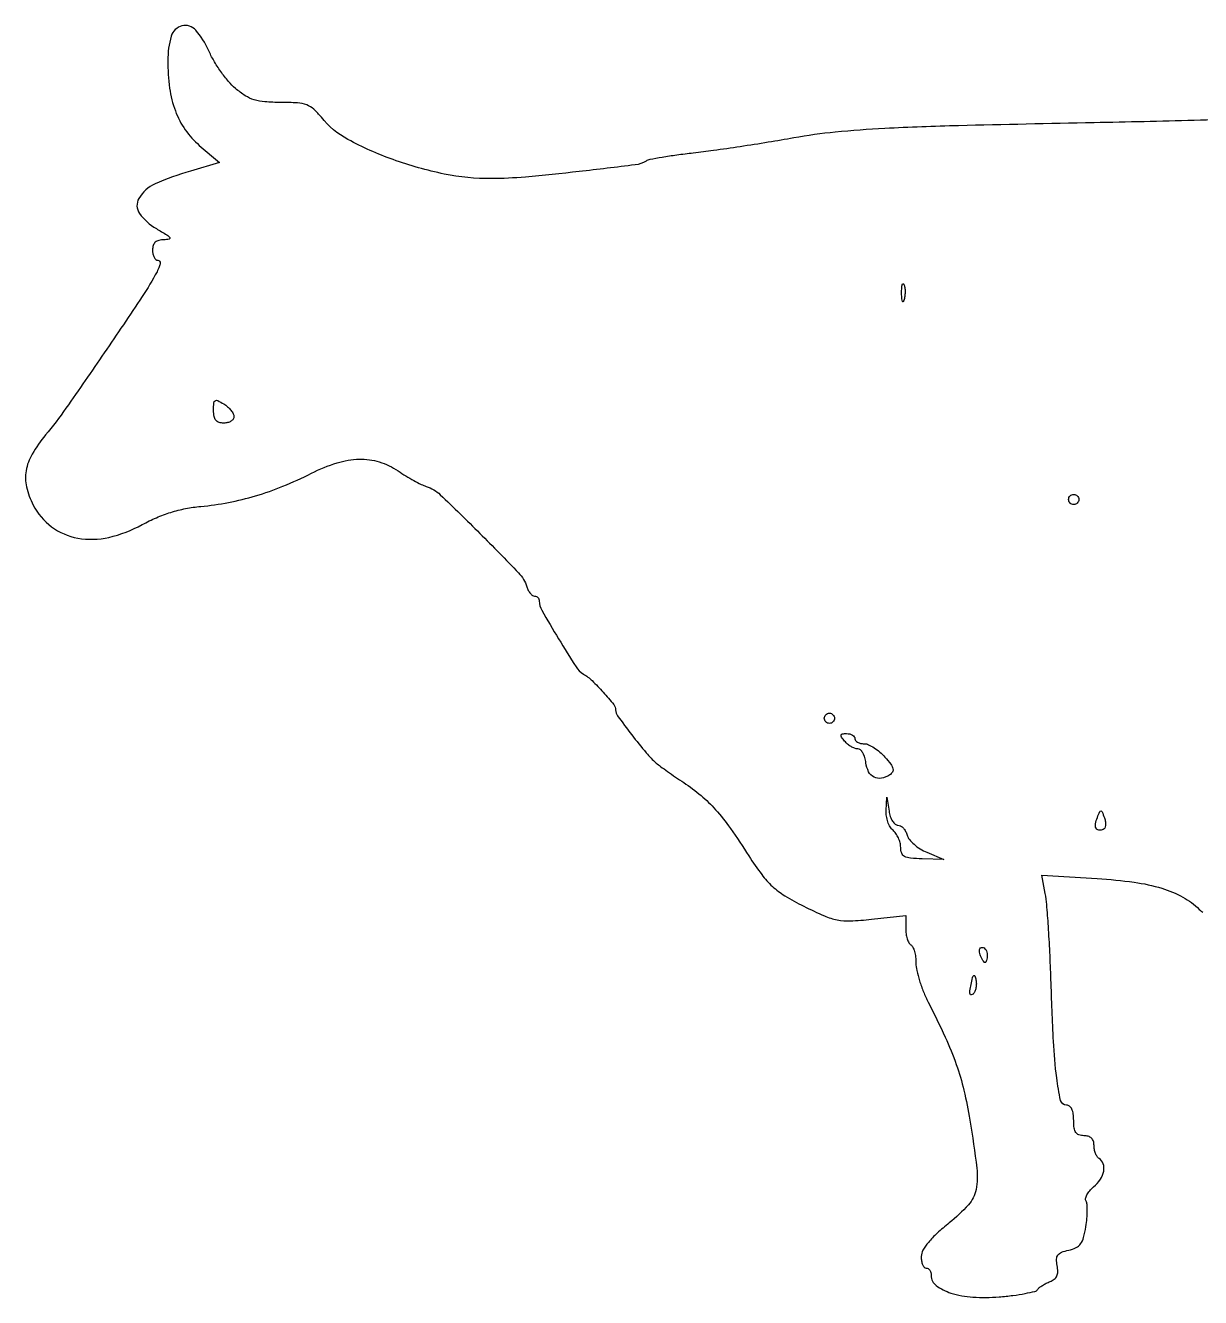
# Model space of a CAD drawing. Extents: x 0 to 462, y 0 to 252.
# Drawn here: x 0 to 230.9, y 0.2 to 250.1 of the extents above; entities that cross this region are included whole.
import ezdxf

# ---------------------------------------------------------------- set-up
doc = ezdxf.new("R2010")
doc.units = 0

msp = doc.modelspace()

# ---------------------------------------------------------------- linework, layer by layer
msp.add_lwpolyline([(249.421875, 232.106542, -0.002105), (229.652343, 231.470861, -0.002145), (210, 231.006137, 0.001222), (183.387437, 230.425945, 0.006554), (168.890736, 229.884235, 0.01198), (159.166343, 229.159242, 0.019725), (151, 228.026577, -0.003928), (145.99405, 227.170315, -0.002924), (140.456113, 226.300983, -0.002955), (135.223558, 225.542507, -0.006695), (131.254851, 225.045219, 0.005788), (128.021508, 224.64603, 0.007986), (125.129409, 224.207794, 0.005375), (122.725498, 223.777537, 0.091685), (121.980575, 223.487995, -0.108128), (119.828605, 222.731229, -0.002393), (108.820528, 221.426788, -0.005777), (98.269128, 220.350969, -0.021203), (91.563889, 220.031192, -0.051731), (82.333705, 220.93974, -0.036271), (72.269961, 223.768314, -0.036675), (63.399635, 227.727674, -0.101526), (58.177522, 232.08616, 0.03992), (56.67785, 233.687141, 0.097484), (55.301404, 234.519553, 0.072284), (53.466907, 234.901438, 0.015128), (50.177522, 235.002346, -0.018612), (47.050371, 235.120085, -0.05643), (44.961592, 235.516587, -0.067159), (43.219937, 236.324747, -0.035168), (41.29801, 237.752346, -0.040722), (39.920303, 239.144409, -0.020945), (38.421256, 241.088189, -0.020672), (37.036981, 243.230316, -0.029263), (36.001216, 245.25, 0.075765), (33.485786, 249.203994, 0.281811), (30.788153, 250.049083, 0.26627), (28.683684, 248.023699, 0.07114), (28, 243.24282, 0.033777), (28.367874, 237.803421, 0.05524), (29.489362, 233.325972, 0.063045), (31.418425, 229.636075, 0.063889), (34.198802, 226.561828), (38.144965, 223.184059), (32.432605, 221.523431, 0.034186), (25.491203, 218.979738, 0.155559), (22.319423, 216.151262, 0.298344), (22.455241, 213.198638, 0.1053), (25.75, 210.219527, -0.006194), (27.816706, 208.987167, -0.105785), (28.385843, 208.445295, -0.535232), (28.259186, 208.13158, -0.048538), (27.25, 208.022971, 0.056808), (26.227437, 207.895828, 0.124416), (25.534121, 207.530678, 0.136187), (25.135531, 206.905759, 0.074402), (25, 206, 0.049786), (25.076395, 205.234667, 0.069773), (25.304085, 204.5875, 0.089931), (25.639978, 204.152017, 0.185695), (26.035184, 204, -0.237025), (26.376584, 203.828525, -0.178836), (26.496803, 203.419619, -0.079775), (26.335991, 202.724041, -0.024885), (25.881978, 201.75, -0.025515), (22.974382, 196.865684, -0.002676), (15.531733, 185.829359, -0.003003), (8.000023, 174.930068, -0.019872), (3.992942, 169.663638, 0.039444), (1.35476, 165.899532, 0.089394), (0.153218, 162.64988, 0.10167), (0.238808, 159.457217, 0.06203), (1.548549, 155.906118, 0.11366), (5.183478, 151.621961, 0.116318), (10.296553, 149.4042, 0.101484), (16.439991, 149.55548, 0.069317), (22.982184, 152.057716, -0.024348), (25.765319, 153.419453, -0.026315), (28.597422, 154.465243, -0.026578), (31.497073, 155.19938, -0.025931), (34.482184, 155.629116, 0.024964), (39.919005, 156.401083, 0.025005), (45.248807, 157.710815, 0.023942), (50.629767, 159.607218, 0.019239), (56.221483, 162.13918, -0.038767), (61.254074, 164.18532, -0.070521), (65.62215, 164.92551, -0.082202), (69.551801, 164.383815, -0.073937), (73.257331, 162.600117, 0.012304), (74.757987, 161.634801, 0.011403), (76.342393, 160.718747, 0.011471), (77.78919, 159.968349, 0.037065), (78.793626, 159.5655, -0.114461), (81.540553, 157.936557, -0.005352), (89.313601, 150.340345, -0.005339), (96.923973, 142.57817, -0.11488), (98.550773, 139.84003, 0.043153), (98.843133, 139.135972, 0.052425), (99.237179, 138.540509, 0.061163), (99.667864, 138.131756, 0.160636), (100.067388, 138, -0.100551), (100.423288, 137.927697, -0.098288), (100.726045, 137.721988, -0.097581), (100.928853, 137.414789, -0.097546), (101, 137.053576, 0.130783), (101.481115, 135.245676, 0.00583), (104.789769, 129.622455, 0.00629), (108.212863, 124.114684, 0.116234), (109.676136, 122.693788, -0.057023), (111.363714, 121.402343, -0.017949), (113.574437, 119.112317, -0.012442), (115.624117, 116.713155, -0.172203), (116, 115.654123, 0.158591), (116.378577, 114.49058, 0.005926), (119.163511, 110.757742, 0.010974), (122.001525, 107.210477, 0.042475), (123.984539, 105.212426, 0.016853), (124.817314, 104.551876, 0.004438), (126.194163, 103.552212, 0.0045), (127.782513, 102.441795, 0.004605), (129.378569, 101.368719, -0.029843), (132.772915, 98.828942, -0.035654), (135.631083, 96.039004, -0.028153), (138.538819, 92.368111, -0.010727), (142.182852, 86.951042, 0.017194), (144.711148, 83.29555, 0.047587), (146.805517, 80.976734, 0.049229), (149.259311, 79.139336, 0.019453), (152.95232, 77.095615, 0.012589), (157.025376, 75.171264, 0.056147), (159.543417, 74.381238, 0.059482), (162.105744, 74.193806, 0.015221), (166.258775, 74.51107), (173, 75.232994), (173, 72.675514, 0.035972), (173.073786, 71.651237, 0.040335), (173.29375, 70.687746, 0.044244), (173.61525, 69.913348, 0.134626), (174, 69.5, -0.147076), (174.385618, 69.064885, -0.040154), (174.70625, 68.194193, -0.036964), (174.926396, 67.100759, -0.031206), (175, 65.922577, 0.055947), (175.16395, 64.461937, 0.02021), (175.70973, 62.442603, 0.019749), (176.491232, 60.260286, 0.02219), (177.416101, 58.231594, -0.01022), (180.749644, 51.360074, -0.022878), (182.931067, 45.984355, -0.026226), (184.430348, 40.910252, -0.018485), (185.60007, 35.076842, -0.008993), (186.965706, 25.58842, -0.080882), (186.813122, 21.404559, -0.134853), (185.30338, 18.402414, -0.040513), (181.547314, 14.862573, 0.016517), (179.152629, 12.813334, 0.034049), (177.451621, 11.030352, 0.04429), (176.391127, 9.497662, 0.124572), (176.047314, 8.25, 0.042539), (176.102522, 7.388568, 0.062958), (176.307648, 6.660937, 0.083484), (176.621309, 6.168456, 0.212386), (177, 6, -0.1458), (177.381347, 5.886384, -0.099243), (177.70625, 5.566919, -0.08325), (177.925237, 5.089278, -0.066037), (178, 4.52568, 0.236462), (178.989279, 2.550812, 0.084592), (181.874016, 1.073739, 0.060419), (186.178245, 0.273799, 0.036692), (191.362107, 0.327138, 0.010869), (194.073134, 0.613883, 0.015692), (196.453342, 0.994329, 0.011335), (198.382396, 1.410631, 0.187409), (198.913496, 1.778466, -0.076138), (199.26577, 2.159254, -0.026588), (199.875323, 2.593619, -0.025684), (200.60752, 3.007622, -0.027255), (201.3642, 3.335379, 0.077507), (202.189857, 3.796095, 0.122396), (202.686818, 4.431756, 0.105265), (202.872012, 5.299743, 0.047369), (202.761861, 6.465414, -0.047873), (202.640984, 7.758477, -0.160882), (202.906144, 8.554635, -0.143839), (203.616838, 9.088823, -0.035673), (205.028368, 9.506231, 0.058008), (206.466828, 10.002302, 0.123318), (207.366364, 10.749837, 0.093906), (207.951073, 11.976638, 0.02474), (208.402227, 14.113927, 0.017259), (208.602608, 15.720976, 0.021013), (208.674633, 17.235683, 0.020089), (208.630964, 18.494439, 0.120255), (208.429702, 19.113744, -0.196325), (208.34424, 19.62429, -0.06584), (208.611004, 20.347555, -0.053596), (209.15253, 21.152966, -0.039351), (209.908183, 21.920367, 0.066929), (211.238015, 23.428397, 0.099272), (211.907611, 25.052132, 0.131443), (211.809817, 26.484899, 0.173635), (211, 27.5, -0.111412), (210.616444, 27.876024, -0.050262), (210.29375, 28.50665, -0.046318), (210.074077, 29.270704, -0.046881), (210, 30.059017, 0.077002), (209.870271, 30.896395, 0.12387), (209.492399, 31.507377, 0.121293), (208.863653, 31.87494, 0.072026), (208, 32, -0.081208), (207.024683, 32.159458, -0.166173), (206.416667, 32.625, -0.116834), (206.092253, 33.499083, -0.030703), (206, 35, 0.034641), (205.911592, 36.274519, 0.074792), (205.633182, 37.214979, 0.112418), (205.18582, 37.790187, 0.173171), (204.598187, 38, -0.35065), (203.428056, 38.935658, -0.024625), (202.656675, 43.361931, -0.018461), (202.035701, 50.532776, -0.004205), (201.535296, 62.715001, 0.003877), (201.320008, 68.041394, 0.004468), (201.029921, 73.117393, 0.00402), (200.711242, 77.412415, 0.025842), (200.42086, 79.570162), (199.737962, 83.210321), (210.618981, 82.51596, -0.017793), (217.891108, 81.791384, -0.039616), (223.323535, 80.610296, -0.052017), (227.459845, 78.875062, -0.071181), (230.687096, 76.455761, 0.051039), (231.371403, 75.89852, 0.038175)], format="xyb")
for points in [[(172.692991, 196.269032, -0.087174), (172.51666, 195.883358, -0.597527), (172.356533, 195.900903, -0.080377), (172.235556, 196.431793, -0.012823), (172.194949, 197.5, -0.014395), (172.212705, 198.580113, -0.052471), (172.315079, 199.257153, -0.333666), (172.47713, 199.386009, -0.31318), (172.655937, 199.269032, -0.06278), (172.814405, 198.671085, -0.030339), (172.872264, 197.880008, -0.029507), (172.832894, 197.036634, -0.037336)], [(41, 173.259453, -0.156269), (40.846115, 172.779103, -0.097493), (40.4125, 172.369964, -0.079647), (39.764786, 172.093798, -0.061094), (39, 172, -0.075859), (38.063915, 172.142843, -0.149819), (37.449324, 172.563559, -0.12434), (37.106182, 173.320376, -0.044597), (37, 174.508474, -0.018549), (37.053714, 175.955865, -0.238001), (37.324844, 176.406648, -0.263725), (37.827117, 176.42991, -0.022209), (39, 175.767927, -0.041443), (39.765207, 175.196905, -0.043473), (40.4125, 174.515842, -0.047568), (40.859221, 173.831058, -0.121331)], [(207, 157, -0.099038), (206.923658, 156.618362, -0.097945), (206.70625, 156.29375, -0.097945), (206.381638, 156.076342, -0.099038), (206, 156, -0.099038), (205.618362, 156.076342, -0.097945), (205.29375, 156.29375, -0.097945), (205.076342, 156.618362, -0.099038), (205, 157, -0.099038), (205.076342, 157.381638, -0.097945), (205.29375, 157.70625, -0.097945), (205.618362, 157.923658, -0.099038), (206, 158, -0.099038), (206.381638, 157.923658, -0.097945), (206.70625, 157.70625, -0.097945), (206.923658, 157.381638, -0.099038)], [(159, 114, -0.099038), (158.923658, 113.618362, -0.097945), (158.70625, 113.29375, -0.097945), (158.381638, 113.076342, -0.099038), (158, 113, -0.099038), (157.618362, 113.076342, -0.097945), (157.29375, 113.29375, -0.097945), (157.076342, 113.618362, -0.099038), (157, 114, -0.099038), (157.076342, 114.381638, -0.097945), (157.29375, 114.70625, -0.097945), (157.618362, 114.923658, -0.099038), (158, 115, -0.099038), (158.381638, 114.923658, -0.097945), (158.70625, 114.70625, -0.097945), (158.923658, 114.381638, -0.099038)], [(163, 110, 0.176473), (163.139019, 109.618384, 0.092664), (163.534526, 109.29375, 0.072811), (164.123481, 109.073991, 0.052991), (164.819665, 109, -0.10457), (165.677155, 108.818682, -0.038178), (166.775742, 108.228352, -0.035814), (167.915046, 107.37832, -0.03564), (168.923377, 106.373115, -0.017854), (170.055816, 104.972716, -0.096397), (170.481324, 104.096534, -0.197589), (170.39604, 103.445524, -0.120123), (169.853712, 102.874368, -0.097543), (168.215352, 102.22433, -0.165298), (166.76989, 102.434508, -0.158883), (165.713132, 103.494991, -0.088629), (165.183578, 105.258551, 0.044894), (164.96583, 106.307702, 0.060422), (164.574959, 107.194699, 0.075252), (164.081122, 107.797965, 0.185741), (163.556022, 108, -0.089871), (162.96406, 108.107267, -0.04307), (162.264348, 108.440625, -0.04084), (161.573224, 108.926065, -0.046059), (161, 109.5, -0.020633), (160.381629, 110.310961, -0.217533), (160.308142, 110.71069, -0.304492), (160.565314, 110.942264, -0.035496), (161.377555, 111, -0.059737), (161.99802, 110.925605, -0.078585), (162.523407, 110.70625, -0.096868), (162.875257, 110.381418, -0.159372)], [(171.449791, 93, -0.132061), (171.991437, 92.8544, -0.073512), (172.529987, 92.426005, -0.064879), (172.984186, 91.793136, -0.059355), (173.277726, 91.045974, 0.107329), (173.709134, 90.195885, 0.04254), (174.624332, 89.249194, 0.039595), (175.822642, 88.36047, 0.039769), (177.144358, 87.673226), (180.5, 86.254503), (176.255657, 86.377251, -0.015927), (173.919206, 86.519396, -0.098906), (172.774179, 86.860818, -0.185101), (172.205372, 87.512259, -0.087488), (172.005657, 88.627555, 0.060559), (171.893083, 89.533497, 0.043855), (171.561037, 90.495827, 0.044437), (171.074816, 91.36769, 0.070249), (170.5, 92, -0.08849), (169.936045, 92.667444, -0.047424), (169.484638, 93.651048, -0.045226), (169.203502, 94.77506, -0.052965), (169.149832, 95.872445), (169.299664, 98.5), (169.716254, 95.75, 0.044411), (169.972798, 94.697609, 0.058713), (170.397324, 93.807812, 0.072186), (170.915027, 93.201316, 0.181994)], [(211.803347, 92.145833, -0.113119), (210.924226, 92.022683, -0.264736), (210.396321, 92.386718, -0.160062), (210.283637, 93.234984, -0.045292), (210.651328, 94.533757, -0.00941), (211.113108, 95.67259, -0.321298), (211.348666, 95.815393, -0.286809), (211.582108, 95.643251, -0.008116), (212.040713, 94.426885, -0.046499), (212.236807, 93.663327, -0.065629), (212.256017, 92.961986, -0.084725), (212.106114, 92.42605, -0.193502)], [(189, 67.5, -0.024748), (188.971531, 66.925176, -0.039339), (188.884553, 66.440625, -0.046727), (188.758929, 66.096084, -0.289661), (188.606989, 66, -0.222225), (188.420671, 66.087111, -0.030693), (188.160341, 66.440625, -0.030395), (187.887494, 66.925442, -0.02136), (187.638374, 67.5, -0.055937), (187.488865, 68.074366, -0.100118), (187.516384, 68.559375, -0.147206), (187.710807, 68.877514, -0.184534), (188.031385, 69, -0.152681), (188.400789, 68.884506, -0.098158), (188.715469, 68.559375, -0.08088), (188.92777, 68.073532, -0.062722)], [(186.217958, 59.817958, -0.181167), (185.869057, 59.65923, -0.373673), (185.646908, 59.826958, -0.086287), (185.622686, 60.486201, -0.016428), (185.824504, 61.674177, -0.00866), (186.129397, 63.047609, -0.138278), (186.360049, 63.459395, -0.550064), (186.576195, 63.410973, -0.033951), (186.794107, 62.64378, -0.054376), (186.872744, 61.86184, -0.048216), (186.787163, 61.048004, -0.051027), (186.560845, 60.324322, -0.095372)]]:
    msp.add_lwpolyline(points, format="xyb", close=True)

doc.saveas('drawing.dxf')
